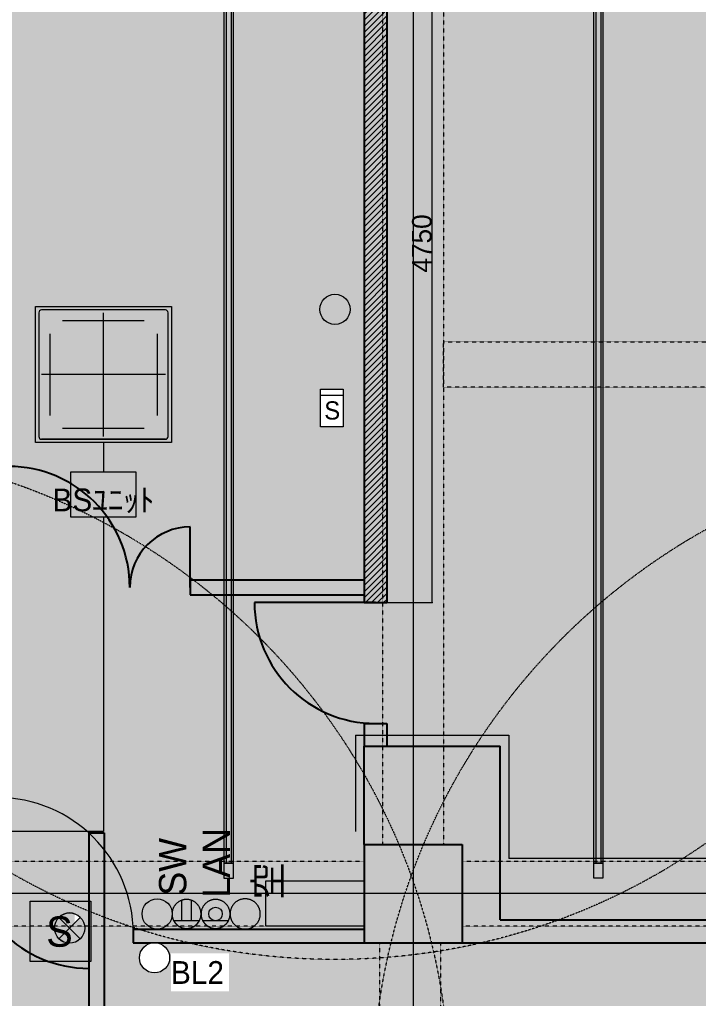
# Model space of a CAD drawing. Header units: millimetres. Extents: x -376000 to 292178, y -193032 to 188048.
# Drawn here: x -245862 to -241370, y 63155 to 69629 of the extents above; entities that cross this region are included whole.
import ezdxf

# ---------------------------------------------------------------- set-up
doc = ezdxf.new("R2010")
doc.units = ezdxf.units.MM
doc.header["$PDMODE"] = 1
doc.header["$PDSIZE"] = -2
for name, pattern in [('VW-01 短破線', [2.1161248, 1.0580624, -1.0580624]), ('ラインタイプ-1', [2.1165312, 1.0580624, -1.0584688]), ('ラインタイプ-28', [1.0581610785590276, 0.70538330078125, -0.3527777777777777]), ('ラインタイプ-6', [5.2915312, 3.175, -1.0580624, 0.3527044000000002, -0.7057644000000001])]:
    doc.linetypes.add(name, pattern=pattern)
for name, color, linetype, lineweight, true_color in [('02_0.25', 1, 'Continuous', 25, 0xff0000), ('04_0.10', 7, 'Continuous', 9, 0x0099ff), ('05_0.05点線', 9, 'ラインタイプ-28', 5, 0x808080), ('06一点鎖線', 7, 'ラインタイプ-6', 9, 0x9999ff), ('08_ハッチ・色', 7, 'Continuous', 5, 0x888888)]:
    doc.layers.add(name, color=color, linetype=linetype, lineweight=lineweight, true_color=true_color)
for name, color, linetype, lineweight in [('07_文字・記号', 7, 'Continuous', 9), ('_セキュリティー (2D)', 7, 'Continuous', 5), ('_塗（エリア） (2D)', 7, 'Continuous', 5), ('_塗（壁） (2D)', 7, 'Continuous', 5), ('_天井プロット (2D)', 7, 'Continuous', 5), ('_平面図(既存部) (2D)', 7, 'Continuous', 5), ('_平面図（新設） (2D)', 7, 'Continuous', 5), ('_梁 (2D)', 7, 'Continuous', 5), ('_給排水ガス (2D)', 7, 'Continuous', 5), ('_解体部 (2D)', 7, 'Continuous', 5), ('一般', 7, 'Continuous', 5), ('天伏図', 7, 'Continuous', 5), ('寸法', 7, 'Continuous', 5)]:
    doc.layers.add(name, color=color, linetype=linetype, lineweight=lineweight)
doc.styles.add('Hiragino Kaku Gothic Pro W3', font='', dxfattribs={"bigfont": 'Hiragino Kaku Gothic Pro W3'})
doc.styles.add('Hiragino Sans W3', font='', dxfattribs={"bigfont": 'Hiragino Sans W3'})
doc.styles.add('ＭＳ Ｐゴシック', font='MS PGothic.ttf')
doc.styles.get('Hiragino Kaku Gothic Pro W3').set_extended_font_data('Hiragino Kaku Gothic Pro W3')
doc.styles.get('Hiragino Sans W3').set_extended_font_data('Hiragino Sans W3')
doc.dimstyles.new('建具表寸法', dxfattribs={"dimtxt": 161.7816840277779, "dimasz": 0.19998779296875, "dimexe": 0, "dimexo": 0.3, "dimgap": 0.005, "dimtad": 1, "dimdsep": 46, "dimtxsty": 'Hiragino Sans W3', "dimblk": 'DOT', "dimblk1": 'DOT', "dimblk2": 'DOT', "dimcen": 0, "dimazin": 0, "dimtfac": 1, "dimtix": 1, "dimtmove": 0, "dimatfit": 0, "dimldrblk": 'VW_FILLEDARROW', "dimfxl": 1, "dimfrac": 2, "dimtolj": 1, "dimarcsym": 0})

# ---------------------------------------------------------------- blocks, each defined once
blk = doc.blocks.new('給排水ガス (2D)')
at = {"layer": '07_文字・記号', "color": 5, "lineweight": 18, "true_color": 0x0000ff}
for p, q in [((-245307.159973634, 66831.05921143573), (-245307.1599736332, 66637.45147276892)), ((-245307.1599736332, 66337.45147276892), (-245307.1599736332, 64259.55608518649)), ((-243639.8447667868, 64895.99987796895), (-242625.6666491045, 64895.99987796895)), ((-243639.8447667868, 64895.99987796895), (-243639.8447667868, 64259.55608518649)), ((-242625.6666491045, 64895.99987796895), (-242625.6666491045, 64079.55608518649)), ((-245307.1599736332, 64259.55608518649), (-246974.4751804796, 64259.55608518649)), ((-236757.8775868882, 64079.55608518649), (-242625.6666491045, 64079.55608518649))]:
    blk.add_line(p, q, dxfattribs=at)
blk = doc.blocks.new('塗（エリア） (2D)')
at = {"layer": '08_ハッチ・色', "linetype": 'Continuous', "lineweight": 0, "true_color": 0xffa264, "transparency": 33554610}
blk.add_hatch(color=21, dxfattribs=at).paths.add_polyline_path([(-247392.7557079456, 71048.5592114356), (-247392.7557079456, 64113.55921143571), (-247342.7557079456, 64113.55921143571), (-247342.7557079456, 63598.55921143571), (-240127.7557079456, 63598.55921143571), (-240127.7557079456, 71048.5592114356)])
at = {"layer": '08_ハッチ・色', "linetype": 'Continuous', "lineweight": 0, "true_color": 0xd9d2ae, "transparency": 33554559}
blk.add_hatch(color=9, dxfattribs=at).paths.add_polyline_path([(-250142.7557079456, 61858.5592114356), (-250142.7557079456, 64113.55921143571), (-247342.7557079456, 64113.55921143571), (-247342.7557079456, 63598.55921143571), (-227667.2557079456, 63598.55921143571), (-227667.2557079456, 65233.05420418431), (-225357.7557079456, 65233.05420418431), (-225357.7557079456, 63623.5592114356), (-222307.7557079456, 63623.5592114356), (-222307.7557079456, 61858.5592114356)])
blk = doc.blocks.new('塗（壁） (2D)')
at = {"layer": '08_ハッチ・色', "color": 253, "linetype": 'Continuous', "true_color": 0xaaaaaa}
for points in [[(-243582.7557079456, 64173.55921143571), (-242682.7557079456, 64173.55921143571), (-243582.7557079456, 64823.55921143571), (-242682.7557079456, 64823.55921143571)], [(-243582.7557079456, 64173.55921143571), (-242682.7557079456, 64173.55921143571), (-243582.7557079456, 64823.55921143571), (-242682.7557079456, 64823.55921143571)], [(-242682.7557079456, 63523.55921143571), (-242682.7557079456, 64173.55921143571), (-242932.7557079456, 63523.55921143571), (-242932.7557079456, 64173.55921143571)], [(-242682.7557079456, 63523.55921143571), (-242682.7557079456, 64173.55921143571), (-242932.7557079456, 63523.55921143571), (-242932.7557079456, 64173.55921143571)], [(-240482.7557079456, 63673.55921143571), (-242682.7557079456, 63673.55921143571), (-240482.7557079456, 63523.55921143571), (-242682.7557079456, 63523.55921143571)], [(-240632.7557079456, 63643.55921143571), (-242682.7557079456, 63643.55921143571), (-240632.7557079456, 63523.55921143571), (-242682.7557079456, 63523.55921143571)]]:
    blk.add_solid(points, dxfattribs=at)
at = {"layer": '08_ハッチ・色', "color": 253, "true_color": 0xaaaaaa}
blk.add_solid([(-243582.7557079456, 63523.55921143571), (-242932.7557079456, 63523.55921143571), (-243582.7557079456, 64173.55921143571), (-242932.7557079456, 64173.55921143571)], dxfattribs=at)
blk.add_solid([(-243582.7557079456, 63523.55921143571), (-242932.7557079456, 63523.55921143571), (-243582.7557079456, 64173.55921143571), (-242932.7557079456, 64173.55921143571)], dxfattribs=at)
at = {"layer": '08_ハッチ・色', "color": 141}
blk.add_solid([(-243582.7557079456, 63523.55921143571), (-243582.7557079456, 63613.55921143571), (-245110, 63523.55921143571), (-245110, 63613.55921143571)], dxfattribs=at)
blk = doc.blocks.new('平面図(既存部) (2D)')
at = {"layer": '02_0.25'}
for p, q in [((-243582.7557079456, 64173.55921143571), (-243582.7557079456, 64823.55921143571)), ((-243582.7557079456, 64823.55921143571), (-242682.7557079456, 64823.55921143571)), ((-243582.7557079456, 64823.55921143571), (-242682.7557079456, 64823.55921143571)), ((-242681.6257084896, 63673.55921143571), (-242682.7557079456, 64823.55921143571)), ((-243582.7557079456, 64173.55921143571), (-243582.7557079456, 63523.55921143571)), ((-243582.7557079456, 64173.55921143571), (-242932.7557079456, 64173.55921143571)), ((-243582.7557079456, 64173.55921143571), (-243582.7557079456, 63523.55921143571)), ((-242932.7557079456, 64173.55921143571), (-242932.7557079456, 63523.55921143571)), ((-242681.6257084896, 63673.55921143571), (-240482.7557079456, 63673.55921143571)), ((-243582.7557079456, 63523.55921143571), (-242932.7557079456, 63523.55921143571)), ((-243582.7557079456, 63523.55921143571), (-242932.7557079456, 63523.55921143571)), ((-242932.7557079456, 63523.55921143571), (-240482.7557079456, 63523.55921143571))]:
    blk.add_line(p, q, dxfattribs=at)
at = {"layer": '06一点鎖線'}
for p, q in [((-243257.7557079456, 72935.68380817688), (-243257.7557079456, 54935.68380817689)), ((-243257.7557079456, 72935.68380817688), (-243257.7557079456, 54935.68380817689)), ((-212828.6647767337, 63848.55921143571), (-252828.6647767337, 63848.55921143571)), ((-212828.6647767337, 63848.55921143571), (-252828.6647767337, 63848.55921143571))]:
    blk.add_line(p, q, dxfattribs=at)
blk = doc.blocks.new('_Dot')
at = {"color": 0, "linetype": 'ByBlock', "lineweight": -2}
blk.add_line((-0.5, 0), (-1, 0), dxfattribs=at)
at = {"color": 0, "linetype": 'ByBlock', "const_width": 0.5}
blk.add_lwpolyline([(-0.25, 0, 1), (0.25, 0, 1)], format="xyb", close=True, dxfattribs=at)
blk = doc.blocks.new('*D278')
at = {"layer": 'Defpoints', "color": 0}
for p in [(-243432.7557079456, 70523.55921143571), (-243132.7557079456, 70523.55921143571), (-243432.7557079456, 65773.55921143571)]:
    blk.add_point(p, dxfattribs=at)
at = {"layer": '寸法', "color": 0, "lineweight": -2}
for p, q in [((-243432.4557079457, 70523.55921143571), (-243132.7557079456, 70523.55921143571)), ((-243132.7557079456, 65785.55847901384), (-243132.7557079456, 70511.55994385759)), ((-243432.4557079457, 65773.55921143571), (-243132.7557079456, 65773.55921143571))]:
    blk.add_line(p, q, dxfattribs=at)
at = {"layer": '寸法', "color": 0, "lineweight": -2, "xscale": 11.999267578125, "yscale": 11.999267578125, "zscale": 11.999267578125}
for p, rotation in [((-243132.7557079456, 70523.55921143571), 90), ((-243132.7557079456, 65773.55921143571), 270)]:
    blk.add_blockref('_Dot', p, dxfattribs=dict(at, rotation=rotation))
at = {"layer": '寸法', "color": 0, "insert": (-243199.711451391, 68148.55921143571), "char_height": 129.4253472222222, "attachment_point": 5, "rotation": 90, "style": 'Hiragino Kaku Gothic Pro W3'}
blk.add_mtext('\\A1;4750', dxfattribs=at)
blk = doc.blocks.new('VW_FILLEDARROW')
at = {"color": 0, "linetype": 'Continuous', "lineweight": 5, "transparency": 16777216, "flags": 128}
blk.add_lwpolyline([(-161.3333333333333, 43.22913637888779), (0, 0), (-161.3333333333333, -43.22913637888784)], close=True, dxfattribs=at)
blk = doc.blocks.new('グループ-716')
at = {"layer": '04_0.10'}
blk.add_line((-246010, 64483.55921143571), (-246010, 63583.55921143571), dxfattribs=at)
blk.add_arc((-246010, 63583.55921143571), 900, 0, 90, dxfattribs=at)
blk = doc.blocks.new('平面図（新設） (2D)')
at = {"layer": '02_0.25'}
for p, q in [((-245110, 63613.55921143571), (-243582.7557079456, 63613.55921143571)), ((-245110, 63613.55921143571), (-245110, 63523.55921143571)), ((-245110, 63523.55921143571), (-243582.7557079456, 63523.55921143571))]:
    blk.add_line(p, q, dxfattribs=at)
at = {"layer": '04_0.10'}
blk.add_blockref('グループ-716', (0, 0), dxfattribs=at)
blk = doc.blocks.new('LR4m')
at = {"layer": '07_文字・記号', "color": 160, "linetype": 'Continuous', "lineweight": 5, "true_color": 0x003dff, "transparency": 33554687, "flags": 128}
for points in [[(47.5, 4945), (47.5, 5045), (107.5, 5045), (107.5, 4945)], [(47.50000000000001, -1690.000000000015), (47.5, 4945), (107.5, 4945), (107.5, -1690.000000000015)], [(62.50000000000001, -1690.000000000015), (62.5, 4945), (92.5, 4945), (92.5, -1690.000000000015)]]:
    blk.add_lwpolyline(points, close=True, dxfattribs=at)
blk = doc.blocks.new('2口コンセント')
at = {"layer": '07_文字・記号', "linetype": 'Continuous', "lineweight": 0, "true_color": 0x63c3ff}
blk.add_hatch(color=151, dxfattribs=at).paths.add_polyline_path([(95.99999999999771, -3.487e-12), (95.79903810567444, -6.376933041057277), (95.19615242270456, -12.64617092752427), (94.19134295108809, -18.80771365940446), (92.78460969082504, -24.86156123669786), (90.97595264191544, -30.80771365940446), (88.7653718043592, -36.64617092752427), (86.15286717815641, -42.37693304105727), (83.13843876330702, -48.00000000000348), (79.7759341371043, -53.42210506462632), (76.11920087684153, -58.54998149518919), (72.16823898251872, -63.38362929169212), (67.92304845413585, -67.92304845413507), (63.38362929169293, -72.16823898251809), (58.54998149518995, -76.11920087684112), (53.4221050646269, -79.77593413710423), (48.00000000000382, -83.13843876330736), (42.37693304105736, -86.1528671781572), (36.64617092752421, -88.76537180436041), (30.80771365940437, -90.97595264191696), (24.86156123669784, -92.78460969082684), (18.80771365940462, -94.19134295109006), (12.64617092752472, -95.19615242270672), (6.376933041058128, -95.79903810567669), (4.8459e-12, -96), (-6.376933041048435, -95.79903810567669), (-12.64617092751503, -95.19615242270672), (-18.80771365939494, -94.19134295109006), (-24.86156123668816, -92.78460969082684), (-30.8077136593947, -90.97595264191696), (-36.64617092751455, -88.76537180436041), (-42.37693304104771, -86.1528671781572), (-47.99999999999419, -83.13843876330736), (-53.42210506461737, -79.77593413710423), (-58.54998149518065, -76.11920087684112), (-63.38362929168407, -72.16823898251809), (-67.92304845412755, -67.92304845413507), (-72.16823898251116, -63.38362929169212), (-76.11920087683484, -58.54998149518919), (-79.77593413709866, -53.42210506462632), (-83.13843876330256, -48.00000000000348), (-86.15286717815317, -42.37693304105727), (-88.76537180435702, -36.64617092752427), (-90.97595264191412, -30.80771365940446), (-92.7846096908245, -24.86156123669786), (-94.19134295108809, -18.80771365940446), (-95.19615242270494, -12.64617092752427), (-95.79903810567508, -6.376933041057277), (-95.99999999999844, -3.487e-12), (-95.79903810567508, 6.376933041050303), (-95.19615242270494, 12.64617092751729), (-94.19134295108809, 18.80771365939749), (-92.7846096908245, 24.86156123669089), (-90.97595264191412, 30.80771365939749), (-88.76537180435702, 36.6461709275173), (-86.15286717815317, 42.37693304105031), (-83.13843876330256, 47.99999999999652), (-79.77593413709866, 53.4221050646194), (-76.11920087683484, 58.54998149518244), (-72.16823898251116, 63.38362929168563), (-67.92304845412755, 67.92304845412897), (-63.38362929168407, 72.16823898251248), (-58.54998149518065, 76.11920087683613), (-53.42210506461737, 79.77593413709994), (-47.99999999999419, 83.13843876330387), (-42.37693304104771, 86.15286717815455), (-36.64617092751455, 88.76537180435844), (-30.8077136593947, 90.97595264191558), (-24.86156123668816, 92.78460969082596), (-18.80771365939494, 94.1913429510896), (-12.64617092751503, 95.19615242270649), (-6.376933041048435, 95.79903810567663), (4.8459e-12, 96), (6.376933041058128, 95.79903810567663), (12.64617092752472, 95.19615242270649), (18.80771365940462, 94.1913429510896), (24.86156123669784, 92.78460969082596), (30.80771365940437, 90.97595264191558), (36.64617092752421, 88.76537180435844), (42.37693304105736, 86.15286717815455), (48.00000000000382, 83.13843876330387), (53.4221050646269, 79.77593413709994), (58.54998149518995, 76.11920087683613), (63.38362929169293, 72.16823898251248), (67.92304845413585, 67.92304845412897), (72.16823898251872, 63.38362929168563), (76.11920087684153, 58.54998149518244), (79.7759341371043, 53.4221050646194), (83.13843876330702, 47.99999999999652), (86.15286717815641, 42.37693304105031), (88.7653718043592, 36.6461709275173), (90.97595264191544, 30.80771365939749), (92.78460969082504, 24.86156123669089), (94.19134295108809, 18.80771365939749), (95.19615242270456, 12.64617092751729), (95.79903810567444, 6.376933041050303)])
at = {"layer": '07_文字・記号', "linetype": 'Continuous', "lineweight": 0}
h = blk.add_hatch(color=7, dxfattribs=at)
edge = h.paths.add_edge_path()
edge.add_arc((-1.029576424116385e-11, -2.003730514843483e-11), 96.00000000002004, 27.81813928465649, 89.99999999999407)
edge.add_arc((-3.481659405224491e-13, 1.367084223602433e-11), 95.99999999998633, 90, 152.1818607153557)
edge.add_line((-84.90559463309398, 44.7999999999931), (84.90559463310365, 44.7999999999931))
at = {"layer": '07_文字・記号', "color": 7, "linetype": 'Continuous', "lineweight": 5}
for p, q in [((-31.99999999999967, 44.7999999999931), (-31.99999999999967, -90.50966799187441)), ((31.99999999999898, 44.7999999999931), (31.99999999999898, -90.50966799187441))]:
    blk.add_line(p, q, dxfattribs=at)
at = {"layer": '07_文字・記号', "color": 7, "linetype": 'Continuous', "lineweight": 5, "flags": 128}
blk.add_lwpolyline([(84.90559463310366, 44.7999999999931, 0.2781792779259686), (-3.482e-13, 96, 0.2781792779260535), (-84.90559463309398, 44.7999999999931), (84.90559463310366, 44.7999999999931)], format="xyb", close=True, dxfattribs=at)
at = {"layer": '07_文字・記号', "color": 7, "linetype": 'Continuous', "lineweight": 5}
blk.add_open_spline([(95.99999999999771, -3.487e-12), (95.99999999999771, -25.72312247339223), (70.27687752661629, -70.27687752661473), (25.72312247339135, -96), (-25.72312247338166, -96), (-70.27687752660671, -70.27687752661473), (-95.99999999999844, -25.72312247339223), (-95.99999999999844, 25.72312247338527), (-70.27687752660671, 70.27687752660776), (-25.72312247338166, 96), (25.72312247339135, 96), (70.27687752661629, 70.27687752660776), (95.99999999999771, 25.72312247338527), (95.99999999999771, -3.487e-12)], degree=2, dxfattribs=at)
blk = doc.blocks.new('グループ-1277')
at = {"layer": '07_文字・記号', "linetype": 'Continuous', "lineweight": 0, "true_color": 0x63c3ff}
blk.add_hatch(color=151, dxfattribs=at).paths.add_polyline_path([(-244661.2693474081, 63713.55921143571), (-244661.0683855138, 63719.93614447678), (-244660.4654998309, 63726.20538236325), (-244659.4606903592, 63732.36692509513), (-244658.0539570989, 63738.42077267241), (-244656.24530005, 63744.36692509513), (-244654.0347192125, 63750.20538236325), (-244651.4222145863, 63755.93614447678), (-244648.4077861714, 63761.55921143571), (-244645.0452815452, 63766.98131650032), (-244641.388548285, 63772.1091929309), (-244637.4375863906, 63776.9428407274), (-244633.1923958623, 63781.48225988983), (-244628.6529766998, 63785.72745041821), (-244623.8193289033, 63789.67841231254), (-244618.6914524727, 63793.33514557281), (-244613.2693474081, 63796.69765019901), (-244607.6462804491, 63799.71207861387), (-244601.9155183356, 63802.32458324008), (-244596.0770610675, 63804.53516407763), (-244590.1309086448, 63806.34382112653), (-244584.0770610675, 63807.7505543868), (-244577.9155183356, 63808.75536385843), (-244571.6462804491, 63809.35824954139), (-244565.2693474081, 63809.55921143571), (-244558.8924143671, 63809.35824954139), (-244552.6231764806, 63808.75536385843), (-244546.4616337487, 63807.7505543868), (-244540.4077861714, 63806.34382112653), (-244534.4616337487, 63804.53516407763), (-244528.6231764806, 63802.32458324008), (-244522.8924143671, 63799.71207861387), (-244517.2693474081, 63796.69765019901), (-244511.8472423435, 63793.33514557281), (-244506.7193659129, 63789.67841231254), (-244501.8857181164, 63785.72745041821), (-244497.346298954, 63781.48225988983), (-244493.1011084256, 63776.9428407274), (-244489.1501465313, 63772.1091929309), (-244485.4934132711, 63766.98131650032), (-244482.1309086448, 63761.55921143571), (-244479.11648023, 63755.93614447678), (-244476.5039756038, 63750.20538236325), (-244474.2933947662, 63744.36692509513), (-244472.4847377173, 63738.42077267241), (-244471.0780044571, 63732.36692509513), (-244470.0731949854, 63726.20538236325), (-244469.4703093025, 63719.93614447678), (-244469.2693474081, 63713.55921143571), (-244469.4703093025, 63707.18227839466), (-244470.0731949854, 63700.91304050818), (-244471.0780044571, 63694.75149777631), (-244472.4847377173, 63688.69765019901), (-244474.2933947662, 63682.75149777631), (-244476.5039756038, 63676.91304050818), (-244479.11648023, 63671.18227839466), (-244482.1309086448, 63665.55921143571), (-244485.4934132711, 63660.1371063711), (-244489.1501465313, 63655.00922994053), (-244493.1011084256, 63650.17558214402), (-244497.346298954, 63645.63616298159), (-244501.8857181164, 63641.39097245321), (-244506.7193659129, 63637.44001055889), (-244511.8472423435, 63633.78327729861), (-244517.2693474081, 63630.42077267241), (-244522.8924143671, 63627.40634425756), (-244528.6231764806, 63624.79383963135), (-244534.4616337487, 63622.58325879381), (-244540.4077861714, 63620.77460174488), (-244546.4616337487, 63619.36786848463), (-244552.6231764806, 63618.36305901301), (-244558.8924143671, 63617.76017333004), (-244565.2693474081, 63617.55921143571), (-244571.6462804491, 63617.76017333004), (-244577.9155183356, 63618.36305901301), (-244584.0770610675, 63619.36786848463), (-244590.1309086448, 63620.77460174488), (-244596.0770610675, 63622.58325879381), (-244601.9155183356, 63624.79383963135), (-244607.6462804491, 63627.40634425756), (-244613.2693474081, 63630.42077267241), (-244618.6914524727, 63633.78327729861), (-244623.8193289033, 63637.44001055889), (-244628.6529766998, 63641.39097245321), (-244633.1923958623, 63645.63616298159), (-244637.4375863906, 63650.17558214402), (-244641.388548285, 63655.00922994053), (-244645.0452815452, 63660.1371063711), (-244648.4077861714, 63665.55921143571), (-244651.4222145863, 63671.18227839466), (-244654.0347192125, 63676.91304050818), (-244656.24530005, 63682.75149777631), (-244658.0539570989, 63688.69765019901), (-244659.4606903592, 63694.75149777631), (-244660.4654998309, 63700.91304050818), (-244661.0683855138, 63707.18227839466)])
at = {"layer": '07_文字・記号', "linetype": 'Continuous', "lineweight": 0}
h = blk.add_hatch(color=7, dxfattribs=at)
edge = h.paths.add_edge_path()
edge.add_arc((-244565.2693474081, 63713.55921143576), 96.00000000005127, 207.8181392846643, 270)
edge.add_arc((-244565.2693474081, 63713.55921143571), 96, 270.0000000000173, 332.1818607153545)
edge.add_line((-244480.363752775, 63668.75921143572), (-244650.1749420412, 63668.75921143572))
at = {"layer": '07_文字・記号', "color": 7, "linetype": 'Continuous', "lineweight": 5, "flags": 128}
blk.add_lwpolyline([(-244650.1749420412, 63668.75921143572, 0.2781792779259484), (-244565.2693474081, 63617.55921143571, 0.2781792779259598), (-244480.363752775, 63668.75921143572), (-244650.1749420412, 63668.75921143572)], format="xyb", close=True, dxfattribs=at)
at = {"layer": '07_文字・記号', "color": 7, "linetype": 'Continuous', "lineweight": 5, "transparency": 33554687}
blk.add_circle((-244565.2693474081, 63713.55921143577), 44.80000000004657, dxfattribs=at)
at = {"layer": '07_文字・記号', "color": 7, "linetype": 'Continuous', "lineweight": 5}
blk.add_open_spline([(-244661.2693474081, 63713.55921143571), (-244661.2693474081, 63739.28233390911), (-244635.5462249348, 63783.83608896231), (-244590.9924698815, 63809.55921143571), (-244539.5462249348, 63809.55921143571), (-244494.9924698815, 63783.83608896231), (-244469.2693474081, 63739.28233390911), (-244469.2693474081, 63687.83608896232), (-244494.9924698815, 63643.28233390912), (-244539.5462249348, 63617.55921143572), (-244590.9924698815, 63617.55921143572), (-244635.5462249348, 63643.28233390912), (-244661.2693474081, 63687.83608896232), (-244661.2693474081, 63713.55921143571)], degree=2, dxfattribs=at)
at = {"layer": '一般', "color": 7, "transparency": 33554687, "insert": (-244651.0256489163, 63821.09176289577), "char_height": 180.9088541666667, "attachment_point": 1, "rotation": 90, "line_spacing_factor": 1.007907314816854, "style": 'ＭＳ Ｐゴシック'}
blk.add_mtext('LAN', dxfattribs=at)
blk = doc.blocks.new('誘導灯')
at = {"color": 255}
blk.add_wipeout([(100, 7.275957614183426e-12), (99.5184726672197, -9.80171403294878), (98.07852804032306, -19.509032201605578), (95.69403357322088, -29.028467725438986), (92.38795325112868, -38.26834323650172), (88.1921264348355, -47.13967368259247), (83.14696123025452, -55.55702330195294), (77.3010453362737, -63.439328416357256), (70.71067811865474, -70.71067811864748), (63.43932841636454, -77.30104533626641), (55.557023301960214, -83.14696123024726), (47.139673682599756, -88.19212643482823), (38.268343236508976, -92.38795325112142), (29.028467725446237, -95.6940335732136), (19.50903220161282, -98.07852804031577), (9.80171403295606, -99.51847266721244), (0, -99.99999999999272), (-9.80171403295606, -99.51847266721244), (-19.50903220161282, -98.07852804031577), (-29.028467725446237, -95.6940335732136), (-38.268343236508976, -92.38795325112142), (-47.139673682599756, -88.19212643482823), (-55.557023301960214, -83.14696123024726), (-63.43932841636454, -77.30104533626641), (-70.71067811865474, -70.71067811864748), (-77.3010453362737, -63.439328416357256), (-83.14696123025452, -55.55702330195294), (-88.1921264348355, -47.13967368259247), (-92.38795325112868, -38.26834323650172), (-95.69403357322088, -29.028467725438986), (-98.07852804032306, -19.509032201605578), (-99.5184726672197, -9.80171403294878), (-100, 7.275957614183426e-12), (-99.5184726672197, 9.801714032963332), (-98.07852804032306, 19.50903220162013), (-95.69403357322088, 29.028467725453538), (-92.38795325112868, 38.268343236516245), (-88.1921264348355, 47.139673682607025), (-83.14696123025452, 55.55702330196749), (-77.3010453362737, 63.43932841637178), (-70.71067811865474, 70.71067811866203), (-63.43932841636454, 77.30104533628099), (-55.557023301960214, 83.14696123026181), (-47.139673682599756, 88.19212643484275), (-38.268343236508976, 92.38795325113597), (-29.028467725446237, 95.69403357322813), (-19.50903220161282, 98.0785280403303), (-9.80171403295606, 99.518472667227), (0, 100.00000000000728), (9.80171403295606, 99.518472667227), (19.50903220161282, 98.0785280403303), (29.028467725446237, 95.69403357322813), (38.268343236508976, 92.38795325113597), (47.139673682599756, 88.19212643484275), (55.557023301960214, 83.14696123026181), (63.43932841636454, 77.30104533628099), (70.71067811865474, 70.71067811866203), (77.3010453362737, 63.43932841637178), (83.14696123025452, 55.55702330196749), (88.1921264348355, 47.139673682607025), (92.38795325112868, 38.268343236516245), (95.69403357322088, 29.028467725453538), (98.07852804032306, 19.50903220162013), (99.5184726672197, 9.801714032963332)], dxfattribs=at).dxf.layer = '07_文字・記号'
at = {"layer": '07_文字・記号', "linetype": 'Continuous', "lineweight": 0, "true_color": 0x00d136}
h = blk.add_hatch(color=102, dxfattribs=at)
edge = h.paths.add_edge_path()
edge.add_arc((5.82057e-11, -2.37712e-11), 99.99999999998741, 45.00000000003615, 134.9999999999874)
edge.add_line((-70.71067811857209, 70.71067811863759), (70.71067811863033, -70.71067811863759))
edge.add_arc((-3.64e-12, 7.7041e-12), 99.9999999999786, 225.0000000000341, 314.99999999999545, ccw=False)
edge.add_line((-70.71067811860121, -70.71067811867397), (70.71067811865942, 70.71067811866669))
at = {"layer": '07_文字・記号', "color": 92, "true_color": 0x14b500, "flags": 128}
blk.add_lwpolyline([(70.71067811865942, 70.71067811866669, 0.4142135623728459), (-70.71067811857209, 70.71067811863759), (70.71067811863031, -70.71067811863759, -0.4142135623728974), (-70.71067811860121, -70.71067811867397)], format="xyb", close=True, dxfattribs=at)
at = {"layer": '07_文字・記号', "color": 92, "true_color": 0x14b500}
blk.add_circle((0, 7.276000000000001e-12), 100, dxfattribs=at)
blk = doc.blocks.new('グループ-1346')
at = {"color": 255, "linetype": 'Continuous', "lineweight": 5}
blk.add_wipeout([(-243870, 67185.875774531), (-243720, 67185.875774531), (-243720, 66935.875774531), (-243870, 66935.875774531)], dxfattribs=at).dxf.layer = '天伏図'
at = {"layer": '天伏図', "color": 82, "linetype": 'Continuous', "lineweight": 5, "true_color": 0x1ade00}
blk.add_line((-243870, 67144.75735347837), (-243720, 67144.75735347837), dxfattribs=at)
at = {"layer": '天伏図', "color": 82, "linetype": 'Continuous', "lineweight": 5, "true_color": 0x1ade00, "flags": 128}
blk.add_lwpolyline([(-243870, 67185.875774531), (-243720, 67185.875774531), (-243720, 66935.875774531), (-243870, 66935.875774531)], close=True, dxfattribs=at)
at = {"layer": '天伏図', "color": 82, "true_color": 0x1ade00, "insert": (-243845.9322916667, 67104.49658958949), "char_height": 120.6059027777778, "attachment_point": 1, "line_spacing_factor": 1.00614523909165, "style": 'ＭＳ Ｐゴシック'}
blk.add_mtext('S', dxfattribs=at)
blk = doc.blocks.new('非常用照明')
at = {"layer": '07_文字・記号', "linetype": 'Continuous', "lineweight": 0, "true_color": 0x00d136}
h = blk.add_hatch(color=102, dxfattribs=at)
edge = h.paths.add_edge_path()
edge.add_arc((0, 0), 100, 0, 360)
at = {"layer": '07_文字・記号', "color": 92, "true_color": 0x14b500}
blk.add_circle((0, 0), 100, dxfattribs=at)
blk = doc.blocks.new('グループ-1166')
at = {"layer": '07_文字・記号', "linetype": 'Continuous', "lineweight": 0, "true_color": 0x02abea}
blk.add_hatch(color=140, dxfattribs=at).paths.add_polyline_path([(-450.0000000004075, 450.0000000004278), (450.0000000004104, 450.0000000004278), (450.0000000004104, -450.0000000004075), (-450.0000000004075, -450.0000000004075)])
at = {"layer": '07_文字・記号'}
for p, q in [((-427.6611367129808, 409.5401757407817), (-427.6611367129808, -409.5401757415966)), ((409.6543520105333, 427.5419417075026), (-409.6543520088744, 427.5419417075026)), ((8.294592e-10, -409.5401757415966), (8.294592e-10, 409.5401757407817)), ((427.6611367146252, -409.5401757415966), (427.6611367146252, 409.5401757407817)), ((270.1017705574341, 355.5348778430488), (-270.1017705557751, 355.5348778430488)), ((-355.6339978990292, 270.0264894992579), (-355.6339978990292, -270.0264895000728)), ((355.6339978982287, 270.0264894992579), (355.6339978982287, -270.0264895000728)), ((409.6543520105333, 8.149073e-10), (-409.6543520088744, 8.149073e-10)), ((270.1017705574341, -355.5348778414191), (-270.1017705557751, -355.5348778414191)), ((409.6543520105333, -427.5419417083177), (-409.6543520088744, -427.5419417083177))]:
    blk.add_line(p, q, dxfattribs=at)
at = {"layer": '07_文字・記号', "flags": 128}
blk.add_lwpolyline([(-450.0000000004075, 450.0000000004278), (450.0000000004104, 450.0000000004278), (450.0000000004104, -450.0000000004075), (-450.0000000004075, -450.0000000004075)], close=True, dxfattribs=at)
for points in [[(-409.6543520088744, 427.5419417075026, 0.1988611462541293), (-422.3870715807278, 422.2693465298289, 0.1989335812276991), (-427.6611367129808, 409.5401757407817)], [(-409.6543520088744, 427.5419417075026, 0.4141323575096176), (-427.6611367129808, 409.5401757407817), (-427.6611367129808, -409.5401757415966)], [(427.6611367146252, 409.5401757407817, 0.4142956472155489), (409.6543520105333, 427.5419417075026), (-409.6543520088744, 427.5419417075026)], [(427.6611367146252, 409.5401757407817, 0.1989635995639824), (422.3870715823796, 422.2693465298289, 0.1988911436493458), (409.6543520105333, 427.5419417075026)], [(409.6543520105333, -427.5419417083177, 0.4141323574298552), (427.6611367146252, -409.5401757415966), (427.6611367146252, 409.5401757407817)], [(-427.6611367129808, -409.5401757415966, 0.1989635995818872), (-422.3870715807278, -422.2693465294215, 0.1988911436667478), (-409.6543520088744, -427.5419417083177)], [(-427.6611367129808, -409.5401757415966, 0.1989635995818872), (-422.3870715807278, -422.2693465294215, 0.1988911436667478), (-409.6543520088744, -427.5419417083177)], [(-427.6611367129808, -409.5401757415966, 0.4142956472153121), (-409.6543520088744, -427.5419417083177), (409.6543520105333, -427.5419417083177)], [(409.6543520105333, -427.5419417083177, 0.1988611462968291), (422.3870715823796, -422.2693465294215, 0.1989335811496913), (427.6611367146252, -409.5401757415966)]]:
    blk.add_lwpolyline(points, format="xyb", dxfattribs=at)
at = {"layer": '07_文字・記号', "insert": (8.294592e-10, 237.6217404526404), "char_height": 1.507573784722222, "attachment_point": 2, "line_spacing_factor": 0.9980396907557102, "style": 'ＭＳ Ｐゴシック'}
blk.add_mtext('AC', dxfattribs=at)
blk = doc.blocks.new('シンボル-5')
at = {"layer": '07_文字・記号'}
blk.add_blockref('グループ-1166', (0, 0), dxfattribs=at)
blk = doc.blocks.new('グループ-1364')
at = {"layer": '07_文字・記号', "linetype": 'Continuous', "lineweight": 0, "true_color": 0x02abea, "transparency": 33554687}
blk.add_hatch(color=140, dxfattribs=at).paths.add_polyline_path([(-245092.1599736332, 66637.45147276892), (-245092.1599736332, 66337.45147276892), (-245522.1599736332, 66337.45147276892), (-245522.1599736332, 66637.45147276892)])
at = {"layer": '07_文字・記号', "color": 7, "linetype": 'Continuous', "lineweight": 5, "transparency": 33554687, "flags": 128}
blk.add_lwpolyline([(-245092.1599736332, 66637.45147276892), (-245092.1599736332, 66337.45147276892), (-245522.1599736332, 66337.45147276892), (-245522.1599736332, 66637.45147276892)], close=True, dxfattribs=at)
at = {"layer": '07_文字・記号', "color": 7, "insert": (-245307.1599736332, 66527.48702584433), "char_height": 150.7573784722222, "attachment_point": 2, "line_spacing_factor": 1.006497654236691, "style": 'ＭＳ Ｐゴシック'}
blk.add_mtext('BSﾕﾆｯﾄ', dxfattribs=at)
blk = doc.blocks.new('新規分電盤')
at = {"layer": '07_文字・記号', "linetype": 'Continuous', "lineweight": 0, "transparency": 33554687}
blk.add_hatch(color=140, dxfattribs=at).paths.add_polyline_path([(-325.0000000000009, 150.0000000000002), (324.9999999999991, 150.0000000000002), (324.9999999999991, -149.9999999999998), (-325.0000000000009, -149.9999999999998)])
at = {"layer": '07_文字・記号', "color": 7, "linetype": 'Continuous', "lineweight": 5, "transparency": 33554687, "flags": 128}
blk.add_lwpolyline([(-325.0000000000009, 150.0000000000002), (324.9999999999991, 150.0000000000002), (324.9999999999991, -149.9999999999998), (-325.0000000000009, -149.9999999999998)], close=True, dxfattribs=at)
at = {"layer": '07_文字・記号', "color": 7, "linetype": 'Continuous', "lineweight": 5, "transparency": 33554687}
blk.add_solid([(324.9999999999982, -149.9999999999998), (324.9999999999982, 149.9999999999997), (-325.0000000000009, -149.9999999999998)], dxfattribs=at)
blk = doc.blocks.new('グループ-1375')
at = {"layer": '07_文字・記号', "linetype": 'Continuous', "lineweight": 0, "true_color": 0x63c3ff}
blk.add_hatch(color=151, dxfattribs=at).paths.add_polyline_path([(-244469.2693474081, 63713.55921143571), (-244469.0600121016, 63720.20185002014), (-244468.4320061818, 63726.73230615188), (-244467.3853296488, 63733.15057983093), (-244465.9199825027, 63739.45667105728), (-244464.0359647434, 63745.65057983093), (-244461.733276371, 63751.73230615188), (-244459.0119173854, 63757.70185002014), (-244455.8718877866, 63763.55921143571), (-244452.3692788009, 63769.2072375447), (-244448.5601816548, 63774.5487754932), (-244444.4445963482, 63779.58382528122), (-244440.0225228812, 63784.31238690878), (-244435.2939612536, 63788.73446037584), (-244430.2589114656, 63792.85004568242), (-244424.9173735171, 63796.65914282852), (-244419.2693474081, 63800.16175181416), (-244413.4119859925, 63803.30178141296), (-244407.4424421243, 63806.02314039858), (-244401.3607158033, 63808.32582877106), (-244395.1668070297, 63810.20984653032), (-244388.8607158033, 63811.67519367643), (-244382.4424421243, 63812.72187020937), (-244375.9119859925, 63813.34987612912), (-244369.2693474081, 63813.55921143571), (-244362.6267088237, 63813.34987612912), (-244356.096252692, 63812.72187020937), (-244349.6779790129, 63811.67519367643), (-244343.3718877866, 63810.20984653032), (-244337.1779790129, 63808.32582877106), (-244331.096252692, 63806.02314039858), (-244325.1267088237, 63803.30178141296), (-244319.2693474081, 63800.16175181416), (-244313.6213212991, 63796.65914282852), (-244308.2797833506, 63792.85004568242), (-244303.2447335626, 63788.73446037584), (-244298.516171935, 63784.31238690878), (-244294.094098468, 63779.58382528122), (-244289.9785131614, 63774.5487754932), (-244286.1694160153, 63769.2072375447), (-244282.6668070297, 63763.55921143571), (-244279.5267774309, 63757.70185002014), (-244276.8054184453, 63751.73230615188), (-244274.5027300728, 63745.65057983093), (-244272.6187123135, 63739.45667105728), (-244271.1533651674, 63733.15057983093), (-244270.1066886345, 63726.73230615188), (-244269.4786827147, 63720.20185002014), (-244269.2693474081, 63713.55921143571), (-244269.4786827147, 63706.91657285128), (-244270.1066886345, 63700.38611671954), (-244271.1533651674, 63693.9678430405), (-244272.6187123135, 63687.66175181416), (-244274.5027300728, 63681.4678430405), (-244276.8054184453, 63675.38611671954), (-244279.5267774309, 63669.41657285128), (-244282.6668070297, 63663.55921143571), (-244286.1694160153, 63657.91118532673), (-244289.9785131614, 63652.56964737822), (-244294.094098468, 63647.53459759019), (-244298.516171935, 63642.80603596265), (-244303.2447335626, 63638.38396249559), (-244308.2797833506, 63634.268377189), (-244313.6213212991, 63630.45928004289), (-244319.2693474081, 63626.95667105728), (-244325.1267088237, 63623.81664145848), (-244331.096252692, 63621.09528247284), (-244337.1779790129, 63618.79259410037), (-244343.3718877866, 63616.90857634111), (-244349.6779790129, 63615.44322919499), (-244356.096252692, 63614.39655266206), (-244362.6267088237, 63613.76854674231), (-244369.2693474081, 63613.55921143571), (-244375.9119859925, 63613.76854674231), (-244382.4424421243, 63614.39655266206), (-244388.8607158033, 63615.44322919499), (-244395.1668070297, 63616.90857634111), (-244401.3607158033, 63618.79259410037), (-244407.4424421243, 63621.09528247284), (-244413.4119859925, 63623.81664145848), (-244419.2693474081, 63626.95667105728), (-244424.9173735171, 63630.45928004289), (-244430.2589114656, 63634.268377189), (-244435.2939612536, 63638.38396249559), (-244440.0225228812, 63642.80603596265), (-244444.4445963482, 63647.53459759019), (-244448.5601816548, 63652.56964737822), (-244452.3692788009, 63657.91118532673), (-244455.8718877866, 63663.55921143571), (-244459.0119173854, 63669.41657285128), (-244461.733276371, 63675.38611671954), (-244464.0359647434, 63681.4678430405), (-244465.9199825027, 63687.66175181416), (-244467.3853296488, 63693.9678430405), (-244468.4320061818, 63700.38611671954), (-244469.0600121016, 63706.91657285128)])
at = {"layer": '07_文字・記号', "color": 7, "lineweight": 5}
blk.add_open_spline([(-244469.2693474081, 63713.55921143571), (-244469.2693474081, 63740.35413067882), (-244442.474428165, 63786.76429219259), (-244396.0642666512, 63813.55921143571), (-244342.474428165, 63813.55921143571), (-244296.0642666512, 63786.76429219259), (-244269.2693474081, 63740.35413067882), (-244269.2693474081, 63686.76429219259), (-244296.0642666512, 63640.35413067882), (-244342.474428165, 63613.55921143571), (-244396.0642666512, 63613.55921143571), (-244442.474428165, 63640.35413067882), (-244469.2693474081, 63686.76429219259), (-244469.2693474081, 63713.55921143571)], degree=2, dxfattribs=at)
at = {"layer": '一般', "color": 7, "transparency": 33554687, "insert": (-244308.525423797, 63808.57842287143), "char_height": 180.9088541666667, "attachment_point": 1, "rotation": 90, "line_spacing_factor": 1.007907314816854, "style": 'ＭＳ Ｐゴシック'}
blk.add_mtext('空', dxfattribs=at)
blk = doc.blocks.new('天井プロット (2D)')
at = {"layer": '07_文字・記号', "linetype": 'Continuous', "lineweight": 0, "true_color": 0x0036e9}
h = blk.add_hatch(color=160, dxfattribs=at)
edge = h.paths.add_edge_path()
edge.add_arc((-244951.7695725274, 63713.55921143571), 100, 0, 360)
at = {"layer": '07_文字・記号', "color": 100, "linetype": 'VW-01 短破線', "true_color": 0x00ff3f}
blk.add_circle((-239226.2191630796, 62500.74416622979), 4299.999999999994, dxfattribs=at)
at = {"layer": '07_文字・記号', "color": 160, "true_color": 0x0036e9}
blk.add_circle((-244951.7695725274, 63713.55921143571), 100, dxfattribs=at)
at = {"layer": '07_文字・記号', "color": 7, "rotation": 180}
for p in [(-244400.2557079456, 68993.5592114357), (-241954.3976886513, 68995.3533145389), (-241954.3976886513, 68995.3533145389)]:
    blk.add_blockref('LR4m', p, dxfattribs=at)
at = {"layer": '07_文字・記号', "color": 7}
for name, p in [('非常用照明', (-243775, 67712.59622116732)), ('シンボル-5', (-245307.159973634, 67281.05921143614)), ('誘導灯', (-245530.9412110318, 63619.99999999999))]:
    blk.add_blockref(name, p, dxfattribs=at)
at = {"layer": '07_文字・記号', "color": 82, "true_color": 0x1ade00, "transparency": 33554687}
blk.add_blockref('グループ-1346', (0, 0), dxfattribs=at)
at = {"layer": '07_文字・記号', "color": 7, "transparency": 33554687}
for name, p in [('グループ-1364', (0, 0)), ('グループ-1277', (0, 0)), ('グループ-1375', (0, 0)), ('新規分電盤', (-243907.7557079456, 63783.55921143571))]:
    blk.add_blockref(name, p, dxfattribs=at)
at = {"layer": '07_文字・記号', "color": 7, "transparency": 33554687, "rotation": 180}
blk.add_blockref('2口コンセント', (-244757.2693474081, 63713.55921143571), dxfattribs=at)
at = {"layer": '07_文字・記号', "color": 160, "true_color": 0x0036e9, "insert": (-244939.6666530612, 63834.96141534894), "char_height": 180.9088541666667, "attachment_point": 1, "rotation": 90, "line_spacing_factor": 1.007907314816854, "style": 'ＭＳ Ｐゴシック'}
blk.add_mtext('SW', dxfattribs=at)
at = {"color": 255}
blk.add_wipeout([(-244869.16665013603, 63418.659609764305), (-244870.12784408653, 63408.89326076656), (-244872.04167922563, 63399.26815289099), (-244874.88972427478, 63389.876981188056), (-244878.64455100324, 63380.81018777497), (-244883.26999837704, 63372.155090828746), (-244888.72152080934, 63363.99504366432), (-244894.94661715915, 63356.40863199661), (-244901.88533634556, 63349.46891711714), (-244909.4708547097, 63343.24273227383), (-244917.6301195631, 63337.79003903031), (-244926.28455272492, 63333.163349803246), (-244935.3508072728, 63329.40722213912), (-244944.74157021934, 63326.55782960063), (-244954.3664033838, 63324.64261339555), (-244964.13261436138, 63323.68001810291), (-244973.94614920163, 63323.6793140416), (-244983.71249819934, 63324.64050799209), (-244993.33760607493, 63326.5543431312), (-245002.72877777787, 63329.402388180344), (-245011.79557119095, 63333.157214908795), (-245020.45066813717, 63337.78266228256), (-245028.61071530156, 63343.23418471491), (-245036.1971269693, 63349.459281064694), (-245043.13684184875, 63356.39800025109), (-245049.36302669207, 63363.98351861526), (-245054.8157199356, 63372.14278346866), (-245059.44240916264, 63380.79721663048), (-245063.19853682676, 63389.863471178345), (-245066.0479293653, 63399.25423412487), (-245067.96314557033, 63408.87906728933), (-245068.925740863, 63418.645278266915), (-245068.9264449243, 63428.45881310714), (-245067.9652509738, 63438.22516210488), (-245066.0514158347, 63447.85026998045), (-245063.20337078554, 63457.2414416834), (-245059.4485440571, 63466.30823509646), (-245054.8230966833, 63474.963332042695), (-245049.37157425098, 63483.12337920713), (-245043.14647790123, 63490.70979087483), (-245036.2077587148, 63497.6495057543), (-245028.62224035067, 63503.87569059762), (-245020.4629754972, 63509.32838384113), (-245011.80854233544, 63513.9550730682), (-245002.74228778752, 63517.71120073233), (-244993.35152484104, 63520.56059327082), (-244983.72669167657, 63522.475809475894), (-244973.960480699, 63523.43840476853), (-244964.14694585875, 63523.43910882986), (-244954.380596861, 63522.47791487936), (-244944.75548898545, 63520.56407974024), (-244935.3643172825, 63517.716034691104), (-244926.29752386943, 63513.96120796265), (-244917.6424269232, 63509.33576058888), (-244909.48237975876, 63503.88423815654), (-244901.89596809106, 63497.659141806755), (-244894.95625321157, 63490.720422620354), (-244888.7300683683, 63483.134904256185), (-244883.27737512474, 63474.97563940277), (-244878.65068589768, 63466.321206240966), (-244874.8945582336, 63457.2549516931), (-244872.04516569508, 63447.864188746586), (-244870.12994949002, 63438.2393555821), (-244869.1673541974, 63428.47314460452)], dxfattribs=at).dxf.layer = '07_文字・記号'
at = {"layer": '07_文字・記号', "color": 160, "true_color": 0x0036e9}
blk.add_circle((-244969.0465475301, 63423.55921143571), 100.000000000003, dxfattribs=at)
at = {"color": 255}
blk.add_wipeout([(-244860.60187269683, 63202.47779172853), (-244476.0035538975, 63202.47779172853), (-244476.0035538975, 63452.2444583952), (-244860.60187269683, 63452.2444583952)], dxfattribs=at).dxf.layer = '07_文字・記号'
at = {"layer": '07_文字・記号', "color": 100, "linetype": 'VW-01 短破線', "true_color": 0x00ff3f}
for centre in [(-243775, 67712.59622116732), (-247315, 62500.74416622979)]:
    blk.add_circle(centre, 4299.999999999994, dxfattribs=at)
at = {"layer": '07_文字・記号', "color": 160, "true_color": 0x0036e9, "insert": (-244860.6018726969, 63401.56572575633), "char_height": 150.7573784722222, "attachment_point": 1, "line_spacing_factor": 1.006497654236691, "style": 'ＭＳ Ｐゴシック'}
blk.add_mtext('BL2', dxfattribs=at)
blk = doc.blocks.new('グループ-1466')
at = {"layer": '04_0.10', "linetype": 'Continuous', "lineweight": 0, "true_color": 0xc1d9af}
blk.add_hatch(color=9, dxfattribs=at).paths.add_polyline_path([(-200, 200), (200, 200), (200, -200), (-200, -200)])
at = {"layer": '04_0.10', "color": 7, "flags": 128}
blk.add_lwpolyline([(-200, 200), (200, 200), (200, -200), (-200, -200)], close=True, dxfattribs=at)
at = {"layer": '04_0.10', "color": 9, "linetype": 'Continuous', "true_color": 0xc1d9af}
blk.add_solid([(-94.26222249137031, -166.5111111111111), (94.26224940617878, -166.5111111111111), (-94.26222249137031, 166.5111111111111), (94.26224940617878, 166.5111111111111)], dxfattribs=at)
blk.add_solid([(-94.26222249137031, -166.5111111111111), (94.26224940617878, -166.5111111111111), (-94.26222249137031, 166.5111111111111), (94.26224940617878, 166.5111111111111)], dxfattribs=at)
at = {"layer": '04_0.10', "color": 157, "true_color": 0x20618e, "insert": (-94.26222249137031, 99.05706018518518), "char_height": 201.009837962963, "attachment_point": 1, "line_spacing_factor": 1.007554899671813, "style": 'ＭＳ Ｐゴシック'}
blk.add_mtext('S', dxfattribs=at)
blk = doc.blocks.new('AT錠')
at = {"layer": '04_0.10'}
blk.add_blockref('グループ-1466', (0, 0), dxfattribs=at)
blk = doc.blocks.new('セキュリティー (2D)')
at = {"layer": '04_0.10', "color": 7}
blk.add_blockref('AT錠', (-245591.4532601078, 63598.55921143571), dxfattribs=at)
blk = doc.blocks.new('梁 (2D)')
at = {"layer": '05_0.05点線', "color": 7, "linetype": 'ラインタイプ-1', "flags": 128}
for points in [[(-243057.7557079456, 64173.55921143571), (-243457.7557079456, 64173.55921143571), (-243457.7557079456, 70523.55921143571), (-243057.7557079456, 70523.55921143571)], [(-236557.7557079456, 67498.55921143571), (-236557.7557079456, 67198.55921143571), (-243057.7557079456, 67198.55921143571), (-243057.7557079456, 67498.55921143571)], [(-243582.7557079456, 64063.55921143571), (-243582.7557079456, 63633.55921143571), (-249832.7557079456, 63633.55921143571), (-249832.7557079456, 64063.55921143571)], [(-236682.7557079456, 64063.55921143571), (-236682.7557079456, 63633.55921143571), (-242932.7557079456, 63633.55921143571), (-242932.7557079456, 64063.55921143571)], [(-243077.7557079456, 57173.55921143571), (-243477.7557079456, 57173.55921143571), (-243477.7557079456, 63523.55921143571), (-243077.7557079456, 63523.55921143571)]]:
    blk.add_lwpolyline(points, close=True, dxfattribs=at)
blk = doc.blocks.new('解体部 (2D)')
at = {"layer": '02_0.25', "linetype": 'Continuous', "lineweight": 5}
h = blk.add_hatch(dxfattribs=at)
h.set_pattern_fill('デフォルトハッチング-1', style=0, pattern_type=2)
h.set_pattern_definition([(45, (47.62499999999999, -79.375), (47.45104087697784, 7.238695993849825), [])])
h.paths.add_polyline_path([(-243582.7557079456, 70523.55921143571), (-243432.7557079456, 70523.55921143571), (-243432.7557079456, 65773.55921143571), (-243582.7557079456, 65773.55921143571)])
at = {"layer": '02_0.25'}
for p, q in [((-243582.7557079456, 70523.55921143571), (-243582.7557079456, 65773.55921143571)), ((-243432.7557079456, 70523.55921143571), (-243432.7557079456, 65773.55921143571)), ((-244732.7557079456, 65873.55921143571), (-244732.7557079456, 66273.55921143571)), ((-244732.7557079456, 65923.55921143571), (-244732.7557079456, 65823.55921143571)), ((-244732.7557079456, 65923.55921143571), (-243582.7557079456, 65923.55921143571)), ((-244732.7557079456, 65823.55921143571), (-243582.7557079456, 65823.55921143571)), ((-243507.7557079456, 65773.55921143571), (-244307.7557079456, 65773.55921143571)), ((-243582.7557079456, 65773.55921143571), (-243432.7557079456, 65773.55921143571)), ((-243582.7557079456, 64973.55921143571), (-243432.7557079456, 64973.55921143571)), ((-243582.7557079456, 64973.55921143571), (-243582.7557079456, 64823.55921143571)), ((-243432.7557079456, 64973.55921143571), (-243432.7557079456, 64823.55921143571)), ((-245402.7557079456, 64251.05921143548), (-245302.7557079456, 64251.0668566557)), ((-245402.7557079456, 64251.05921143548), (-245402.7557079456, 61801.05921143548)), ((-245302.7557079456, 64251.05921143548), (-245302.7557079456, 61801.05921143548)), ((-245402.7557079456, 64153.55921143571), (-245402.7557079456, 63353.55921143571))]:
    blk.add_line(p, q, dxfattribs=at)
for centre, radius, start, end in [((-245932.7557079456, 65873.55921143571), 800, 0, 90), ((-244732.7557079456, 65873.55921143571), 400, 90, 180), ((-243507.7557079456, 65773.55921143571), 800, 180, 270), ((-245402.7557079456, 64153.55921143571), 800, 180, 270)]:
    blk.add_arc(centre, radius, start, end, dxfattribs=at)
at = {"layer": '寸法'}
dim = blk.add_linear_dim(base=(-243132.7557079456, 70523.55921143571), p1=(-243432.7557079456, 65773.55921143571), p2=(-243432.7557079456, 70523.55921143571), angle=270, dimstyle='建具表寸法', override={"dimtxt": 129.4253472222222, "dimasz": 11.999267578125, "dimgap": 0.3, "dimpost": '<>', "dimtxsty": 'Hiragino Kaku Gothic Pro W3', "dimtmove": 2}, dxfattribs=at)
dim.commit()
dim.dimension.update_dxf_attribs({"geometry": '*D278', "text_midpoint": (-243199.711451391, 68148.55921143571)})

msp = doc.modelspace()

# ---------------------------------------------------------------- block references
at = {"layer": '_塗（エリア） (2D)'}
msp.add_blockref('塗（エリア） (2D)', (0, 0), dxfattribs=at)
at = {"layer": '_塗（壁） (2D)'}
msp.add_blockref('塗（壁） (2D)', (0, 0), dxfattribs=at)
at = {"layer": '_給排水ガス (2D)'}
msp.add_blockref('給排水ガス (2D)', (0, 0), dxfattribs=at)

# ---------------------------------------------------------------- next in the draw order: block references
at = {"layer": '_平面図(既存部) (2D)'}
msp.add_blockref('平面図(既存部) (2D)', (0, 0), dxfattribs=at)

# ---------------------------------------------------------------- next in the draw order: block references
at = {"layer": '_解体部 (2D)'}
msp.add_blockref('解体部 (2D)', (0, 0), dxfattribs=at)

# ---------------------------------------------------------------- next in the draw order: block references
at = {"layer": '_平面図（新設） (2D)'}
msp.add_blockref('平面図（新設） (2D)', (0, 0), dxfattribs=at)

# ---------------------------------------------------------------- next in the draw order: block references
at = {"layer": '_天井プロット (2D)'}
msp.add_blockref('天井プロット (2D)', (0, 0), dxfattribs=at)

# ---------------------------------------------------------------- next in the draw order: block references
at = {"layer": '_セキュリティー (2D)'}
msp.add_blockref('セキュリティー (2D)', (0, 0), dxfattribs=at)

# ---------------------------------------------------------------- next in the draw order: block references
at = {"layer": '_梁 (2D)'}
msp.add_blockref('梁 (2D)', (0, 0), dxfattribs=at)

doc.saveas('drawing.dxf')
